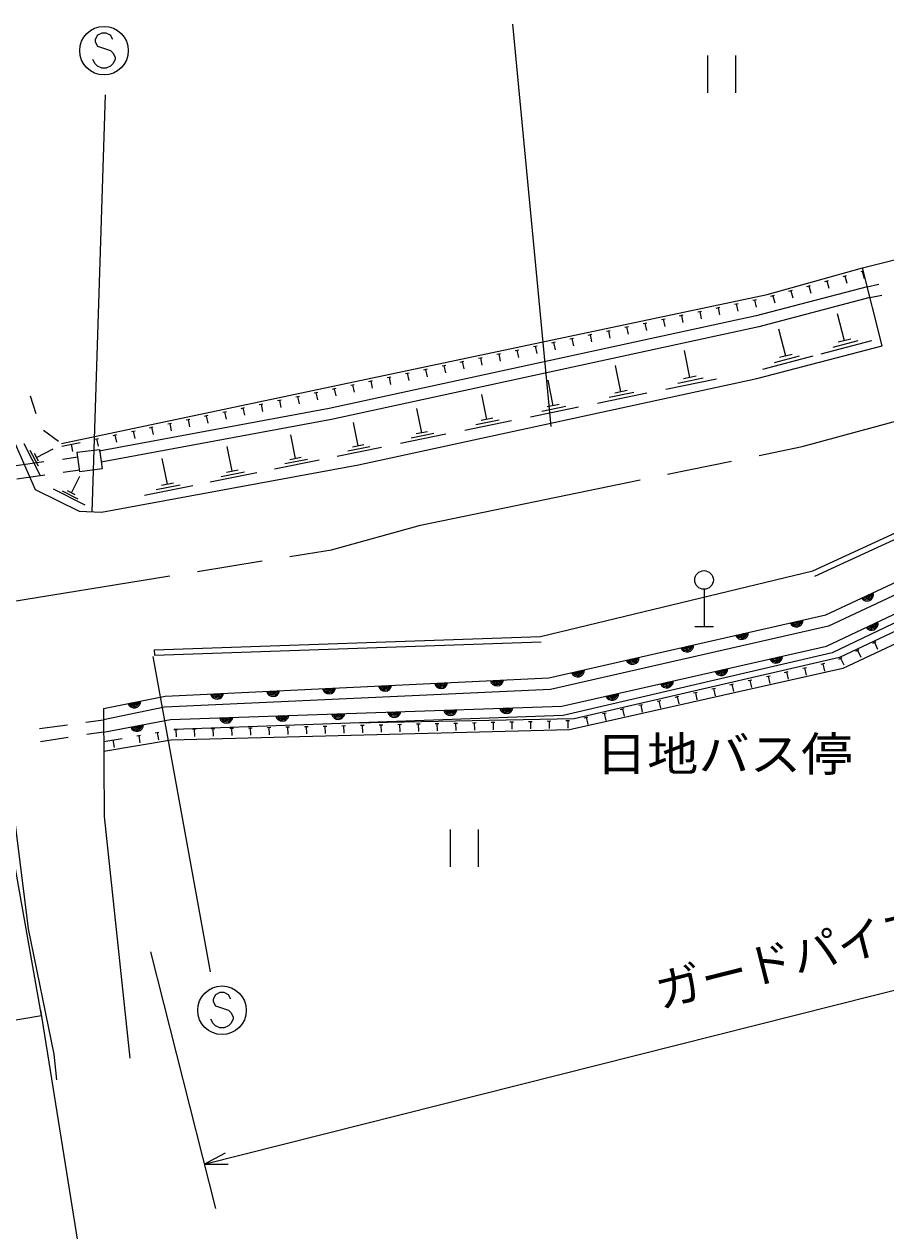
# Model space of a CAD drawing. Units: millimetres, scale not verified. Extents: x 40000 to 680000, y 20000 to 380000.
# Drawn here: x 490578 to 536710, y 253140 to 317773 of the extents above; entities that cross this region are included whole.
import ezdxf
from ezdxf.enums import TextEntityAlignment as Align

# ---------------------------------------------------------------- set-up
doc = ezdxf.new("R2010")
doc.units = ezdxf.units.MM
doc.header["$LTSCALE"] = 1000
doc.linetypes.add('CHAIN', pattern=[18.5, 12, -1.5, 3.5, -1.5])
for name, color, linetype, lineweight in [('M-BGD', 7, 'Continuous', 25), ('M-BMK', 2, 'CHAIN', 13), ('M-STR-HTXT', 7, 'Continuous', 13), ('M-STR-STRC', 7, 'Continuous', 25)]:
    doc.layers.add(name, color=color, linetype=linetype, lineweight=lineweight)
doc.styles.add('ＭＳ ゴシック', font='')
doc.styles.get('ＭＳ ゴシック').set_extended_font_data('MS Gothic')

msp = doc.modelspace()

# ---------------------------------------------------------------- linework, layer by layer
at = {"layer": 'M-BGD'}
for p, q in [((527154, 316100), (527154, 314100)), ((528654, 316100), (528654, 314100)), ((535381, 304522), (535493, 304553)), ((535437, 304537), (535543, 304152)), ((536508, 300548), (535462, 304720)), ((532488, 303729), (532681, 303781)), ((533452, 303993), (533645, 304046)), ((533549, 304019), (533655, 303634)), ((534417, 304257), (534610, 304310)), ((534513, 304284), (534619, 303898)), ((535709, 303711), (536327, 303842)), ((530559, 303200), (530752, 303252)), ((530656, 303226), (530761, 302840)), ((531524, 303464), (531717, 303517)), ((531620, 303491), (531726, 303105)), ((532584, 303755), (532690, 303369)), ((535860, 303131), (536490, 303265)), ((527627, 302569), (527822, 302610)), ((527724, 302590), (527807, 302198)), ((528605, 302776), (528801, 302817)), ((528703, 302797), (528785, 302405)), ((529583, 302983), (529779, 303024)), ((529681, 303003), (529764, 302612)), ((524691, 301949), (524887, 301990)), ((524789, 301969), (524872, 301578)), ((525670, 302156), (525865, 302197)), ((525768, 302176), (525850, 301785)), ((526648, 302362), (526844, 302404)), ((526746, 302383), (526829, 301992)), ((534494, 300819), (534117, 302259)), ((521756, 301328), (521952, 301370)), ((521854, 301349), (521937, 300958)), ((522735, 301535), (522930, 301577)), ((522832, 301556), (522915, 301165)), ((523713, 301742), (523909, 301783)), ((523811, 301763), (523894, 301371)), ((531356, 299997), (530978, 301437)), ((518821, 300708), (519017, 300749)), ((518919, 300729), (519002, 300337)), ((519799, 300915), (519995, 300956)), ((519897, 300936), (519980, 300544)), ((520778, 301122), (520974, 301163)), ((520876, 301142), (520958, 300751)), ((535939, 300813), (533238, 300105)), ((535217, 300816), (533866, 300462)), ((534832, 300908), (534157, 300731)), ((514908, 299881), (515103, 299922)), ((515005, 299902), (515088, 299510)), ((515886, 300088), (516082, 300129)), ((515984, 300108), (516066, 299717)), ((516864, 300295), (517060, 300336)), ((516962, 300315), (517045, 299924)), ((517843, 300501), (518038, 300543)), ((517941, 300522), (518023, 300131)), ((526218, 298846), (525922, 300294)), ((532800, 299991), (530100, 299283)), ((532078, 299994), (530728, 299640)), ((531693, 300085), (531018, 299909)), ((511972, 299261), (512168, 299302)), ((512070, 299281), (512153, 298890)), ((512951, 299467), (513146, 299509)), ((513049, 299488), (513131, 299097)), ((513929, 299674), (514125, 299716)), ((514027, 299695), (514110, 299304)), ((522525, 298083), (522237, 299493)), ((509037, 298640), (509233, 298682)), ((509135, 298661), (509218, 298270)), ((510016, 298847), (510211, 298888)), ((510113, 298868), (510196, 298476)), ((510994, 299054), (511190, 299095)), ((511092, 299075), (511175, 298683)), ((518904, 297335), (518624, 298707)), ((527649, 298761), (524934, 298207)), ((526933, 298803), (525576, 298527)), ((526557, 298915), (525878, 298777)), ((506102, 298020), (506298, 298061)), ((506200, 298041), (506283, 297649)), ((507080, 298227), (507276, 298268)), ((507178, 298247), (507261, 297856)), ((508059, 298434), (508254, 298475)), ((508157, 298454), (508239, 298063)), ((523918, 298000), (521275, 297462)), ((523221, 298042), (521900, 297772)), ((522855, 298151), (522194, 298016)), ((490894, 297869), (491211, 296920)), ((503167, 297400), (503363, 297441)), ((503265, 297420), (503347, 297029)), ((504145, 297606), (504341, 297648)), ((504243, 297627), (504326, 297236)), ((505124, 297813), (505319, 297855)), ((505221, 297834), (505304, 297443)), ((515354, 296602), (515081, 297937)), ((519225, 297401), (518582, 297270)), ((500232, 296779), (500427, 296821)), ((500330, 296800), (500412, 296409)), ((501210, 296986), (501406, 297027)), ((501308, 297007), (501391, 296615)), ((502188, 297193), (502384, 297234)), ((502286, 297214), (502369, 296822)), ((511873, 295883), (511608, 297182)), ((515666, 296666), (515041, 296538)), ((520260, 297255), (517688, 296730)), ((519582, 297295), (518296, 297033)), ((491606, 296029), (492409, 295433)), ((497297, 296159), (497492, 296200)), ((497394, 296180), (497477, 295788)), ((498275, 296366), (498471, 296407)), ((498373, 296386), (498455, 295995)), ((499253, 296573), (499449, 296614)), ((499351, 296593), (499434, 296202)), ((508459, 295178), (508202, 296441)), ((516673, 296524), (514170, 296013)), ((516013, 296563), (514762, 296308)), ((492600, 295166), (493579, 295373)), ((494361, 295539), (494557, 295580)), ((494459, 295559), (494542, 295168)), ((495340, 295745), (495535, 295787)), ((495438, 295766), (495520, 295375)), ((496318, 295952), (496514, 295994)), ((496416, 295973), (496499, 295581)), ((505110, 294501), (504849, 295783)), ((513156, 295807), (510721, 295310)), ((512514, 295845), (511297, 295597)), ((512177, 295945), (511568, 295821)), ((491443, 293611), (490580, 295299)), ((491340, 294090), (490908, 294934)), ((491344, 294359), (491129, 294781)), ((491236, 294570), (492136, 295030)), ((493089, 295270), (493172, 294878)), ((501723, 293822), (501452, 295151)), ((509708, 295104), (507340, 294621)), ((509084, 295141), (507899, 294900)), ((508755, 295239), (508163, 295118)), ((490149, 294129), (491634, 294340)), ((492624, 294480), (493453, 294598)), ((498248, 293126), (497967, 294503)), ((506378, 294425), (503973, 293935)), ((505744, 294463), (504541, 294218)), ((505411, 294562), (504809, 294439)), ((490193, 293417), (491678, 293627)), ((492668, 293768), (493553, 293893)), ((493106, 292663), (493558, 293567)), ((503037, 293744), (500544, 293236)), ((502380, 293783), (501133, 293529)), ((502034, 293886), (501411, 293759)), ((493840, 292013), (492145, 292861)), ((499609, 293045), (497027, 292519)), ((498929, 293086), (497638, 292823)), ((498571, 293192), (497925, 293061)), ((493473, 292338), (492626, 292762)), ((493318, 292557), (492894, 292769)), ((526976, 287503), (526976, 285503)), ((526476, 285503), (527476, 285503)), ((497550, 283970), (518254, 284683)), ((536007, 284620), (536188, 284705)), ((536098, 284663), (536268, 284301)), ((497540, 284269), (497550, 283970)), ((534198, 283767), (534379, 283853)), ((534288, 283810), (534459, 283448)), ((535103, 284194), (535284, 284279)), ((535193, 284236), (535364, 283875)), ((531290, 283053), (531485, 283097)), ((532266, 283273), (532461, 283317)), ((532363, 283295), (532451, 282905)), ((533241, 283494), (533436, 283538)), ((533338, 283516), (533427, 283126)), ((529339, 282611), (529535, 282656)), ((529437, 282633), (529525, 282243)), ((530315, 282832), (530510, 282876)), ((530412, 282854), (530501, 282464)), ((531388, 283075), (531476, 282685)), ((526413, 281950), (526608, 281994)), ((526511, 281972), (526599, 281581)), ((527389, 282170), (527584, 282214)), ((527486, 282192), (527575, 281802)), ((528364, 282391), (528559, 282435)), ((528462, 282413), (528550, 282023)), ((523487, 281288), (523682, 281332)), ((523585, 281310), (523673, 280920)), ((524463, 281508), (524658, 281552)), ((524560, 281530), (524648, 281140)), ((525438, 281729), (525633, 281773)), ((525536, 281751), (525624, 281361)), ((493885, 280382), (494830, 280511)), ((520561, 280626), (520756, 280670)), ((520659, 280648), (520747, 280258)), ((521537, 280846), (521732, 280891)), ((521634, 280869), (521722, 280478)), ((522512, 281067), (522707, 281111)), ((522609, 281089), (522698, 280699)), ((491408, 280043), (492894, 280246)), ((498584, 279990), (498618, 279996)), ((498618, 279996), (498783, 279999)), ((498701, 279997), (498710, 279598)), ((499583, 280017), (499783, 280022)), ((499683, 280020), (499692, 279620)), ((500583, 280040), (500783, 280045)), ((500683, 280042), (500692, 279642)), ((501583, 280063), (501782, 280067)), ((501683, 280065), (501692, 279665)), ((502582, 280085), (502782, 280090)), ((502682, 280088), (502691, 279688)), ((503582, 280108), (503782, 280112)), ((503682, 280110), (503691, 279710)), ((504582, 280130), (504782, 280135)), ((504682, 280133), (504691, 279733)), ((505582, 280153), (505781, 280158)), ((505681, 280155), (505691, 279755)), ((506581, 280176), (506781, 280180)), ((506681, 280178), (506690, 279778)), ((507581, 280198), (507781, 280203)), ((507681, 280201), (507690, 279801)), ((508581, 280221), (508781, 280225)), ((508681, 280223), (508690, 279823)), ((509580, 280243), (509780, 280248)), ((509680, 280246), (509690, 279846)), ((510580, 280266), (510780, 280271)), ((510680, 280268), (510689, 279868)), ((511580, 280289), (511780, 280293)), ((511680, 280291), (511689, 279891)), ((512580, 280311), (512780, 280316)), ((512680, 280314), (512689, 279914)), ((513579, 280334), (513779, 280338)), ((513679, 280336), (513688, 279936)), ((514579, 280357), (514779, 280361)), ((514679, 280359), (514688, 279959)), ((515579, 280379), (515779, 280384)), ((515679, 280381), (515688, 279981)), ((516579, 280402), (516779, 280406)), ((516679, 280404), (516688, 280004)), ((517578, 280424), (517778, 280429)), ((517678, 280427), (517687, 280027)), ((518578, 280447), (518778, 280451)), ((518678, 280449), (518687, 280049)), ((519578, 280470), (519778, 280474)), ((519678, 280472), (519687, 280072)), ((492944, 279566), (491461, 279341)), ((494835, 279854), (493932, 279717)), ((494839, 279346), (495824, 279516)), ((495331, 279431), (495399, 279037)), ((496613, 279651), (496810, 279685)), ((496711, 279668), (496779, 279274)), ((497598, 279820), (497795, 279854)), ((497697, 279837), (497765, 279443)), ((513382, 274643), (513382, 272643)), ((514882, 274643), (514882, 272643))]:
    msp.add_line(p, q, dxfattribs=at)
for points in [[(484768, 312782), (488503, 301042), (489916, 295706), (491172, 292850), (493526, 291689), (494711, 291639), (508485, 294170), (529798, 298791), (536508, 300548)], [(535462, 304720), (538509, 305484), (563570, 312402)], [(492575, 295309), (530365, 303296), (535462, 304720)], [(535709, 303711), (529764, 302153), (506910, 297184), (494596, 294893)], [(535861, 303130), (529904, 301569), (507028, 296596), (494705, 294303)], [(497540, 284269), (518213, 284981), (532800, 288492), (547741, 295366), (566854, 300876)], [(532899, 288207), (547846, 295084), (566937, 300588)], [(494825, 281125), (498136, 281784), (518664, 282757), (533495, 286140), (548813, 293296), (567504, 298592)], [(567698, 297912), (549028, 292748), (533647, 285529), (518753, 282139), (498093, 281197), (494830, 280511)], [(494835, 279854), (498419, 280528), (519365, 281244), (533537, 284462), (549247, 291885), (567935, 297081)], [(568097, 296390), (549534, 291067), (534229, 283842), (520024, 280562), (508205, 280339)], [(568295, 295816), (553900, 291608), (549963, 290563), (534400, 283267), (519768, 279977), (498442, 279415), (494843, 278823)], [(549294, 291491), (533838, 284104), (519427, 280742), (498618, 279996)], [(494825, 281125), (494870, 275338), (496235, 262390)], [(489388, 280404), (489647, 278474), (490792, 269310), (492169, 262601), (492311, 261235)]]:
    msp.add_lwpolyline(points, dxfattribs=at)
for points in [[(493421, 294842), (494614, 294999), (494751, 293954), (493559, 293797)], [(470078, 260284), (476851, 261418), (476474, 263144), (486016, 264965), (486346, 263803), (491510, 264667), (489403, 276590), (484930, 275962), (485008, 275350), (468223, 272635)]]:
    msp.add_lwpolyline(points, close=True, dxfattribs=at)
msp.add_circle((526976, 288003), 500, dxfattribs=at)
for centre, radius, start, end in [((535695, 287227), 354, 213.84001, 16.24519), ((535695, 287227), 283, 216.06405, 14.02115), ((535695, 287227), 212, 219.81037, 10.27482), ((535695, 287227), 142, 227.5221, 2.56309), ((535695, 287227), 100, 237.83977, 352.24543), ((531918, 285835), 354, 201.6436, 4.04878), ((531918, 285835), 283, 203.86764, 1.82474), ((531918, 285835), 212, 207.61396, 358.07841), ((531918, 285835), 142, 215.32569, 350.36668), ((531918, 285835), 100, 225.64336, 340.04902), ((535944, 285659), 354, 214.08943, 16.49461), ((535944, 285659), 283, 216.31347, 14.27057), ((535944, 285659), 212, 220.0598, 10.52425), ((528993, 285168), 354, 201.6436, 4.04878), ((528993, 285168), 283, 203.86764, 1.82474), ((528993, 285168), 212, 207.61396, 358.07841), ((528993, 285168), 142, 215.32569, 350.36668), ((528993, 285168), 100, 225.64336, 340.04902), ((535944, 285659), 142, 227.77153, 2.81252), ((535944, 285659), 100, 238.08919, 352.49485), ((526068, 284501), 354, 201.6436, 4.04878), ((526068, 284501), 283, 203.86764, 1.82474), ((526068, 284501), 212, 207.61396, 358.07841), ((526068, 284501), 142, 215.32569, 350.36668), ((526068, 284501), 100, 225.64336, 340.04902), ((523143, 283834), 354, 201.6436, 4.04878), ((523143, 283834), 283, 203.86764, 1.82474), ((523143, 283834), 212, 207.61396, 358.07841), ((523143, 283834), 142, 215.32569, 350.36668), ((523143, 283834), 100, 225.64336, 340.04902), ((530828, 283902), 354, 201.58796, 3.99314), ((530828, 283902), 283, 203.812, 1.7691), ((530828, 283902), 212, 207.55833, 358.02278), ((530828, 283902), 142, 215.27006, 350.31105), ((530828, 283902), 100, 225.58772, 339.99338), ((520218, 283167), 354, 201.6436, 4.04878), ((520218, 283167), 283, 203.86764, 1.82474), ((520218, 283167), 212, 207.61396, 358.07841), ((520218, 283167), 142, 215.32569, 350.36668), ((520218, 283167), 100, 225.64336, 340.04902), ((527902, 283238), 354, 201.58796, 3.99314), ((527902, 283238), 283, 203.812, 1.7691), ((527902, 283238), 212, 207.55833, 358.02278), ((527902, 283238), 142, 215.27006, 350.31105), ((527902, 283238), 100, 225.58772, 339.99338), ((512893, 282538), 354, 191.51123, 353.91641), ((512893, 282538), 283, 193.73527, 351.69237), ((512893, 282538), 212, 197.4816, 347.94605), ((512893, 282538), 142, 205.19333, 340.23432), ((512893, 282538), 100, 215.51099, 329.91666), ((515889, 282680), 354, 191.51123, 353.91641), ((515889, 282680), 283, 193.73527, 351.69237), ((515889, 282680), 212, 197.4816, 347.94605), ((515889, 282680), 142, 205.19333, 340.23432), ((515889, 282680), 100, 215.51099, 329.91666), ((524977, 282574), 354, 201.58796, 3.99314), ((524977, 282574), 283, 203.812, 1.7691), ((524977, 282574), 212, 207.55833, 358.02278), ((524977, 282574), 142, 215.27006, 350.31105), ((524977, 282574), 100, 225.58772, 339.99338), ((500906, 281970), 354, 191.51123, 353.91641), ((500906, 281970), 283, 193.73527, 351.69237), ((500906, 281970), 212, 197.4816, 347.94605), ((500906, 281970), 142, 205.19333, 340.23432), ((500906, 281970), 100, 215.51099, 329.91666), ((503903, 282112), 354, 191.51123, 353.91641), ((503903, 282112), 283, 193.73527, 351.69237), ((503903, 282112), 212, 197.4816, 347.94605), ((503903, 282112), 142, 205.19333, 340.23432), ((503903, 282112), 100, 215.51099, 329.91666), ((506899, 282254), 354, 191.51123, 353.91641), ((506899, 282254), 283, 193.73527, 351.69237), ((506899, 282254), 212, 197.4816, 347.94605), ((506899, 282254), 142, 205.19333, 340.23432), ((506899, 282254), 100, 215.51099, 329.91666), ((509896, 282396), 354, 191.51123, 353.91641), ((509896, 282396), 283, 193.73527, 351.69237), ((509896, 282396), 212, 197.4816, 347.94605), ((509896, 282396), 142, 205.19333, 340.23432), ((509896, 282396), 100, 215.51099, 329.91666), ((522051, 281910), 354, 201.58796, 3.99314), ((522051, 281910), 283, 203.812, 1.7691), ((522051, 281910), 212, 207.55833, 358.02278), ((522051, 281910), 142, 215.27006, 350.31105), ((522051, 281910), 100, 225.58772, 339.99338), ((496470, 281508), 354, 200.05511, 2.46029), ((496470, 281508), 283, 202.27915, 0.23625), ((496470, 281508), 212, 206.02548, 356.48993), ((496470, 281508), 142, 213.73721, 348.7782), ((496470, 281508), 100, 224.05487, 338.46053), ((516386, 281197), 354, 190.75707, 353.16224), ((501395, 280684), 354, 190.75707, 353.16224), ((501395, 280684), 283, 192.98111, 350.93821), ((501395, 280684), 212, 196.72743, 347.19188), ((501395, 280684), 142, 204.43916, 339.48015), ((501395, 280684), 100, 214.75682, 329.16249), ((504393, 280786), 354, 190.75707, 353.16224), ((504393, 280786), 283, 192.98111, 350.93821), ((504393, 280786), 212, 196.72743, 347.19188), ((504393, 280786), 142, 204.43916, 339.48015), ((504393, 280786), 100, 214.75682, 329.16249), ((507391, 280889), 354, 190.75707, 353.16224), ((507391, 280889), 283, 192.98111, 350.93821), ((507391, 280889), 212, 196.72743, 347.19188), ((507391, 280889), 142, 204.43916, 339.48015), ((507391, 280889), 100, 214.75682, 329.16249), ((510389, 280991), 354, 190.75707, 353.16224), ((510389, 280991), 283, 192.98111, 350.93821), ((510389, 280991), 212, 196.72743, 347.19188), ((510389, 280991), 142, 204.43916, 339.48015), ((510389, 280991), 100, 214.75682, 329.16249), ((513388, 281094), 354, 190.75707, 353.16224), ((513388, 281094), 283, 192.98111, 350.93821), ((513388, 281094), 212, 196.72743, 347.19188), ((513388, 281094), 142, 204.43916, 339.48015), ((513388, 281094), 100, 214.75682, 329.16249), ((516386, 281197), 283, 192.98111, 350.93821), ((516386, 281197), 212, 196.72743, 347.19188), ((516386, 281197), 142, 204.43916, 339.48015), ((516386, 281197), 100, 214.75682, 329.16249), ((496617, 280244), 354, 199.44246, 1.84764), ((496617, 280244), 283, 201.6665, 359.6236), ((496617, 280244), 212, 205.41283, 355.87728), ((496617, 280244), 142, 213.12456, 348.16555), ((496617, 280244), 100, 223.44222, 337.84788)]:
    msp.add_arc(centre, radius, start, end, dxfattribs=at)
at = {"layer": 'M-BMK'}
msp.add_lwpolyline([(468271, 283352), (507037, 289624), (511801, 290940), (532227, 295152), (538228, 296784), (547598, 299100), (565097, 304120)], dxfattribs=at)
at = {"layer": 'M-STR-HTXT'}
for p, q in [((500216, 256704), (574120, 275375)), ((497339, 268093), (500815, 254336)), ((491454, 264959), (497061, 230050)), ((500216, 256704), (501352, 257313)), ((500216, 256704), (501505, 256707))]:
    msp.add_line(p, q, dxfattribs=at)
at = {"layer": 'M-STR-STRC'}
for p, q in [((516728, 317773), (518781, 296216)), ((494501, 317179), (494383, 316943)), ((494383, 316943), (494383, 316825)), ((494383, 316825), (494501, 316588)), ((494737, 317297), (494501, 317179)), ((494973, 317297), (494737, 317297)), ((495210, 317179), (494973, 317297)), ((495328, 316943), (495210, 317179)), ((494501, 316588), (495210, 316352)), ((495210, 316352), (495328, 316234)), ((495328, 316234), (495446, 315997)), ((494383, 315643), (494264, 315879)), ((494501, 315525), (494383, 315643)), ((494737, 315406), (494501, 315525)), ((495210, 315525), (494973, 315406)), ((495328, 315643), (495210, 315525)), ((495446, 315879), (495328, 315643)), ((495446, 315997), (495446, 315879)), ((494973, 315406), (494737, 315406)), ((494224, 291636), (494934, 313983)), ((497461, 283908), (500541, 267009)), ((500818, 265784), (500700, 265547)), ((501054, 265902), (500818, 265784)), ((501291, 265902), (501054, 265902)), ((501527, 265784), (501291, 265902)), ((501645, 265547), (501527, 265784)), ((500700, 265547), (500700, 265429)), ((500700, 265429), (500818, 265193)), ((500818, 265193), (501527, 264956)), ((500700, 264247), (500581, 264484)), ((501527, 264956), (501645, 264838)), ((501645, 264838), (501763, 264602)), ((501763, 264484), (501645, 264247)), ((501763, 264602), (501763, 264484)), ((500818, 264129), (500700, 264247)), ((501054, 264011), (500818, 264129)), ((501291, 264011), (501054, 264011)), ((501527, 264129), (501291, 264011)), ((501645, 264247), (501527, 264129))]:
    msp.add_line(p, q, dxfattribs=at)
for centre in [(494855, 316352), (501172, 264956)]:
    msp.add_circle(centre, 1300, dxfattribs=at)

# ---------------------------------------------------------------- texts
at = {"layer": 'M-BGD', "style": 'ＭＳ ゴシック', "width": 1.1}
msp.add_text('日地バス停', height=1833, dxfattribs=at).set_placement((528052, 277213), align=Align.BOTTOM_CENTER)
at = {"layer": 'M-STR-HTXT', "style": 'ＭＳ ゴシック'}
msp.add_text('ガードパイプ  L=75.0', height=1833, rotation=14.178, dxfattribs=at).set_placement((536880, 267574), align=Align.BOTTOM_CENTER)

doc.saveas('drawing.dxf')
